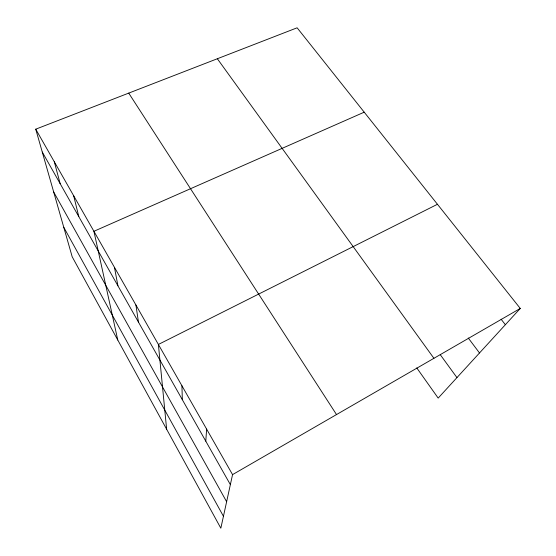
<?xml version="1.0" encoding="UTF-8"?>
<svg xmlns="http://www.w3.org/2000/svg" width="556" height="556" viewBox="0 0 556 556"><rect width="100%" height="100%" fill="white"/><g stroke="black" fill="none" stroke-linecap="round" stroke-linejoin="round"><path stroke-width="0.83" d="M205.79 441.179L206.624 429.107M35.737 129.18L232.554 474.622L220.836 528.2L72.197 256.809L35.737 129.18L297.126 27.8L520.263 308.434L438.184 398.103L416.771 367.919M232.554 474.622L520.263 308.434M437.447 204.281L158.391 344.449L166.64 429.253M364.215 112.18L93.915 231.289L117.768 340.022M501.095 319.227L505.369 324.704M468.256 337.999L479.501 352.963M440.248 354.672L456.949 377.6M217.34 58.741L433.916 358.307M128.728 93.116L336.512 414.567M42.27 152.038L230.365 484.637M53.696 192.042L226.626 501.714M63.752 227.265L223.442 516.288M54.3 161.754L60.159 183.675M73.67 195.754L78.799 216.638M114.446 267.332L117.928 285.819M135.921 305.015L138.458 322.132M181.93 385.774L182.326 399.701"/></g></svg>
